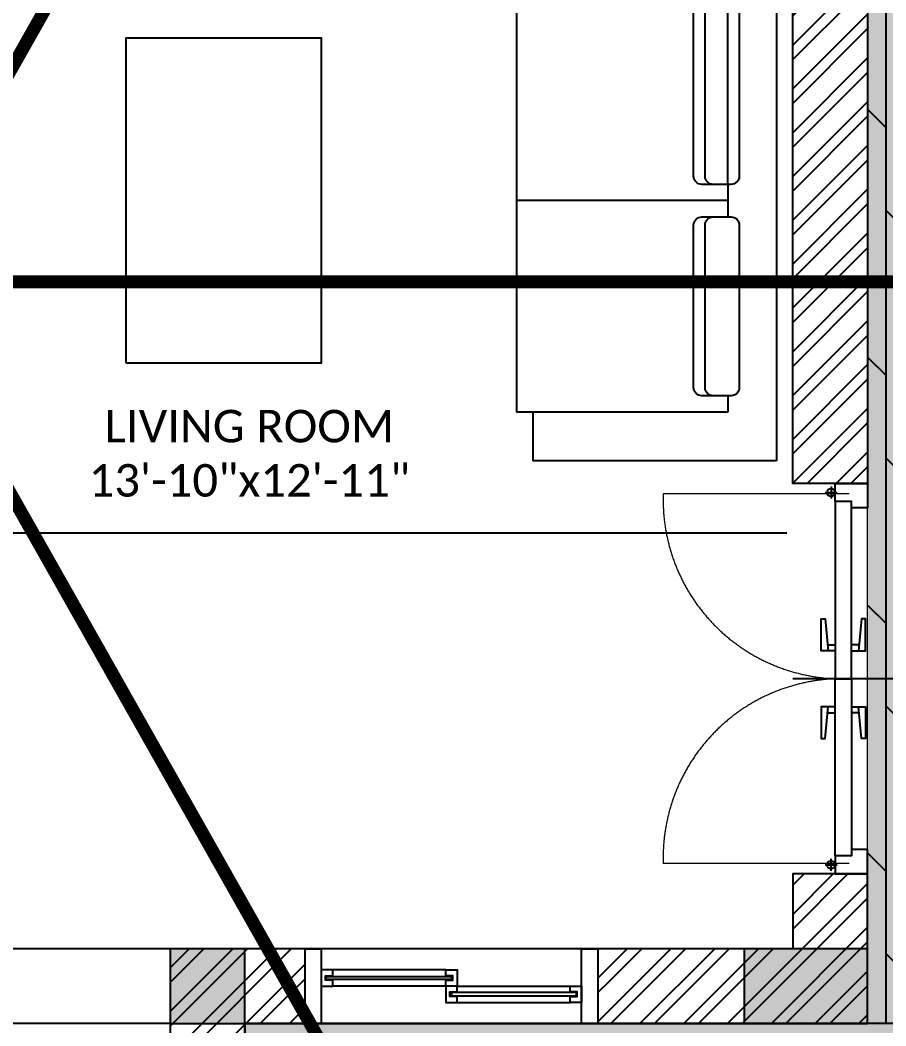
# Model space of a CAD drawing. Header units: millimetres. Extents: x -4167 to 87328, y -21481 to 19784.
# Drawn here: x 7769 to 10431, y 7938 to 11030 of the extents above; entities that cross this region are included whole.
import ezdxf
from ezdxf.enums import TextEntityAlignment as Align

# ---------------------------------------------------------------- set-up
doc = ezdxf.new("R2010")
doc.units = ezdxf.units.MM
doc.header["$LTSCALE"] = 150
doc.linetypes.add('ACAD_ISO10W100', pattern=[18, 12, -3, 0, -3])
doc.linetypes.add('DASHED', pattern=[19.05, 12.7, -6.35])
for name, color, linetype in [('ad-Column', 3, 'Continuous'), ('ad-Column Hatch', 125, 'Continuous'), ('ad-Door', 11, 'Continuous'), ('ad-Elevation 10', 8, 'Continuous'), ('ad-Furniture', 8, 'Continuous'), ('ad-Glass Sectionline', 140, 'Continuous'), ('ad-Section Line', 2, 'Continuous'), ('ad-Text main', 7, 'Continuous'), ('ad-Text Main_Door&window Label', 7, 'Continuous'), ('ad-Wall', 240, 'Continuous'), ('ad-Wall hatch', 8, 'Continuous')]:
    doc.layers.add(name, color=color, linetype=linetype)
doc.layers.add('ad-Secondary Roof', color=6, linetype='Continuous', true_color=0xff00ff)
doc.layers.add('ad-Verandah', color=7, linetype='Continuous', true_color=0xa57c52)
doc.styles.add('ARIAL', font='arial.ttf')
doc.styles.add('New Text Style', font='arial.ttf', dxfattribs={"height": 100})
doc.styles.get("Standard").update_dxf_attribs({"font": 'calibril.ttf'})

# ---------------------------------------------------------------- blocks, each defined once
blk = doc.blocks.new('zw$FE9C')
at = {"transparency": 33554559}
h = blk.add_hatch(color=256, dxfattribs=at)
h.dxf.hatch_style = 1
h.set_gradient(color1=(153, 204, 0), color2=(63, 127, 0), tint=1, name='INVSPHERICAL')
h.paths.add_polyline_path([(8460, 4510), (12805, 4510), (12805, 7945), (8460, 7945)])
h = blk.add_hatch(dxfattribs=at)
h.set_pattern_fill('GRASS', color=74)
h.set_pattern_definition([(90, (-1087975.541, 674585.024), (-17.96051224, 17.96051224), [4.7625, -31.1585245]), (45, (-1087975.54, 674585.024), (-17.96051224, 17.96051224), [4.7625, -20.6375]), (135, (-1087975.54, 674585.024), (-17.96051224, -17.96051224), [4.7625, -20.6375])])
h.paths.add_polyline_path([(8460, 4510), (12805, 4510), (12805, 7945), (8460, 7945)])
at = {"layer": 'ad-Verandah', "transparency": 33554559}
h = blk.add_hatch(color=256, dxfattribs=at)
h.dxf.hatch_style = 1
h.paths.add_polyline_path([(10375, 12355), (11895, 12355), (11895, 7945), (10375, 7945)])
at = {"layer": 'ad-Verandah', "transparency": 33554687}
h = blk.add_hatch(dxfattribs=at)
h.set_pattern_fill('DOLMIT', color=256, scale=10, angle=270)
h.set_pattern_definition([(270, (-444291.75, 146652.39), (63.5, -1e-14), []), (315, (-444291.75, 146652.4), (126.999913, 126.999913), [89.80256, -179.60512])])
h.paths.add_polyline_path([(10375, 12355), (11895, 12355), (11895, 7945), (10375, 7945)])
at = {"layer": 'ad-Elevation 10'}
blk.add_lwpolyline([(8460, 4510), (12805, 4510), (12805, 7945), (8460, 7945)], close=True, dxfattribs=at)
at = {"layer": 'ad-Verandah', "color": 33, "lineweight": 9}
blk.add_lwpolyline([(10375, 12355), (11895, 12355), (11895, 7945), (10375, 7945)], close=True, dxfattribs=at)
blk = doc.blocks.new('zw$C7D6')
at = {"layer": 'ad-Text main', "insert": (8473.8, 9697.8), "char_height": 100, "width": 1014.984, "attachment_point": 5, "bg_fill": 2}
blk.add_mtext('LIVING ROOM\\P13\'-10"x12\'-11"', dxfattribs=at)
blk = doc.blocks.new('ad_Sofa 2 seaters')
for p, q in [((0, 800), (750, 800)), ((0, 800), (0, -800)), ((750, 800), (750, 650)), ((150, 650), (800, 650)), ((150, 650), (150, 600)), ((800, 650), (800, -650)), ((230, 600), (140, 600)), ((150, 50), (150, 600)), ((115, 575), (115, 75)), ((220, 75), (220, 575)), ((255, 75), (255, 575)), ((140, 50), (230, 50)), ((150, 50), (150, -50)), ((150, 0), (800, 0)), ((150, 0), (800, 0)), ((230, -50), (140, -50)), ((115, -75), (115, -575)), ((220, -575), (220, -75)), ((255, -575), (255, -75)), ((140, -600), (230, -600)), ((150, -600), (150, -650)), ((150, -650), (800, -650)), ((750, -650), (750, -800)), ((0, -800), (750, -800))]:
    blk.add_line(p, q)
for centre, start, end in [((140, 575), 90, 180), ((195, 575), 0, 90), ((230, 575), 0, 90), ((140, 75), 180, 270), ((195, 75), 270, 0), ((230, 75), 270, 0), ((140, -75), 90, 180), ((195, -75), 0, 90), ((230, -75), 0, 90), ((140, -575), 180, 270), ((195, -575), 270, 0), ((230, -575), 270, 0)]:
    blk.add_arc(centre, 25, start, end)
blk = doc.blocks.new('zw$BB2B')
at = {"layer": 'ad-Furniture'}
blk.add_lwpolyline([(8095, 9975), (8095, 10975), (8695, 10975), (8695, 9975)], close=True, dxfattribs=at)
at = {"layer": 'ad-Furniture', "linetype": 'DASHED'}
for points in [[(8235, 8175), (5915, 8175)], [(8235, 7945), (5915, 7945)]]:
    blk.add_lwpolyline(points, dxfattribs=at)
at = {"layer": 'ad-Furniture', "xscale": -1}
blk.add_blockref('ad_Sofa 2 seaters', (10095, 10475), dxfattribs=at)
blk = doc.blocks.new('*U144')
for p, q in [((495.7, -26.7), (495.7, -50)), ((704.3, -26.7), (704.3, -50)), ((9.2, -112.3), (46, -112.3)), ((27.6, -130.7), (27.6, -93.9)), ((495.7, -123.3), (495.7, -100)), ((704.3, -123.3), (704.3, -100)), ((1190.8, -112.3), (1154, -112.3)), ((1172.4, -130.7), (1172.4, -93.9))]:
    blk.add_line(p, q)
at = {"color": 8, "lineweight": 0}
for p, q in [((31.6, -57.1), (31.6, -628.6)), ((1168.4, -57.1), (1168.4, -628.6))]:
    blk.add_line(p, q, dxfattribs=at)
for points in [[(55.3, -100), (0, -100), (0, 0), (75, 0), (75, -50), (55.3, -50)], [(1144.7, -100), (1200, -100), (1200, 0), (1125, 0), (1125, -50), (1144.7, -50)], [(55.3, -100), (600, -100), (600, -50), (55.3, -50)], [(1144.7, -100), (600, -100), (600, -50), (1144.7, -50)]]:
    blk.add_lwpolyline(points, close=True)
for points in [[(514.1, -50), (514.1, -7), (415.9, -7), (415.9, -19.3), (514.1, -28.4)], [(685.9, -50), (685.9, -7), (784.1, -7), (784.1, -19.3), (685.9, -28.4)], [(514.1, -100), (514.1, -143), (415.9, -143), (415.9, -130.7), (514.1, -121.6)], [(685.9, -100), (685.9, -143), (784.1, -143), (784.1, -130.7), (685.9, -121.6)]]:
    blk.add_lwpolyline(points)
for centre in [(27.6, -112.3), (1172.4, -112.3)]:
    blk.add_circle(centre, 12.3)
at = {"color": 8, "linetype": 'DASHED', "lineweight": 0}
for centre, start, end in [((49, -77.6), 268.1881, 1.8119), ((1151, -77.6), 178.1881, 271.8119)]:
    blk.add_arc(centre, 551.3, start, end, dxfattribs=at)
at = {"layer": 'ad-Text Main_Door&window Label'}
blk.add_line((600, 125), (600, -230), dxfattribs=at)
blk.add_circle((600, 245), 120, dxfattribs=at)
at = {"layer": 'ad-Text Main_Door&window Label', "style": 'New Text Style'}
blk.add_attdef('D1', text='', height=100, dxfattribs=at).set_placement((600, 245), align=Align.MIDDLE_CENTER)
blk = doc.blocks.new('$ZCDB_AUDIT_GENERATED_C7DC')
blk.add_wipeout([(0, 230), (900, 230), (900, 0), (0, 0)]).dxf.layer = 'ad-Elevation 10'
at = {"layer": 'ad-Elevation 10'}
for points in [[(900, 230), (0, 230)], [(900, 0), (0, 0)]]:
    blk.add_lwpolyline(points, dxfattribs=at)
for points in [[(50, 0), (50, 230), (0, 230), (0, 0)], [(850, 0), (900, 0), (900, 230), (850, 230)], [(467.5, 133), (467.5, 115), (432.5, 115), (432.5, 165), (467.5, 165), (467.5, 147), (445.5, 147), (445.5, 133)], [(815, 133), (815, 115), (850, 115), (850, 165), (815, 165), (815, 147), (837, 147), (837, 133)], [(85, 83), (85, 65), (50, 65), (50, 115), (85, 115), (85, 97), (63, 97), (63, 83)], [(432.5, 83), (432.5, 65), (467.5, 65), (467.5, 115), (432.5, 115), (432.5, 97), (454.5, 97), (454.5, 83)]]:
    blk.add_lwpolyline(points, close=True, dxfattribs=at)
at = {"layer": 'ad-Glass Sectionline'}
for points in [[(467.5, 165), (815, 165)], [(432.5, 115), (85, 115)], [(467.5, 115), (815, 115)], [(432.5, 65), (85, 65)]]:
    blk.add_lwpolyline(points, dxfattribs=at)
for points in [[(450, 145), (835, 145), (835, 135), (450, 135)], [(450, 95), (65, 95), (65, 85), (450, 85)]]:
    blk.add_lwpolyline(points, close=True, dxfattribs=at)
blk = doc.blocks.new('*U103')
blk.add_blockref('$ZCDB_AUDIT_GENERATED_C7DC', (0, 0))
blk = doc.blocks.new('zw$6EBD')
at = {"layer": 'ad-Wall hatch', "transparency": 33554610}
h = blk.add_hatch(dxfattribs=at)
h.set_pattern_fill('ANSI32', color=256, scale=10, angle=1e-14)
h.paths.add_polyline_path([(230, 4280), (230, 230), (6475, 230), (6475, 4280), (3605, 4280), (3605, 4510), (6705, 4510), (6705, 230), (7405, 230), (7405, 0), (0, 0), (0, 4510), (1910, 4510), (1910, 7945), (0, 7945), (0, 12355), (10375, 12355), (10375, 9605), (10145, 9605), (10145, 12125), (5915, 12125), (5915, 7945), (3605, 7945), (3605, 8175), (5685, 8175), (5685, 12125), (230, 12125), (230, 8175), (2705, 8175), (2705, 7945), (2140, 7945), (2140, 4510), (2705, 4510), (2705, 4280)])
h = blk.add_hatch(dxfattribs=at)
h.set_pattern_fill('ANSI32', color=256, scale=10)
h.set_pattern_definition([(45, (-1721203.37, 634249.32), (-67.351921, 67.351921), []), (45, (-1721158.47, 634249.32), (-67.351921, 67.351921), [])])
h.paths.add_polyline_path([(10375, 4510), (8460, 4510), (8460, 7945), (10375, 7945), (10375, 8405), (10145, 8405), (10145, 8175), (8230, 8175), (8230, 4280), (10145, 4280), (10145, 230), (8255, 230), (8255, 0), (10375, 0)])
at = {"layer": 'ad-Door', "ltscale": 5, "rotation": 270}
blk.add_blockref('*U144', (10375, 9605), dxfattribs=at).add_auto_attribs({'D1': 'MD'})
at = {"xscale": -1, "rotation": 180}
blk.add_blockref('*U103', (8645, 8175), dxfattribs=at)
at = {"layer": 'ad-Wall'}
blk.add_lwpolyline([(0, 12355), (10375, 12355), (10375, 9605), (10145, 9605), (10145, 12125), (5915, 12125), (5915, 7945), (3605, 7945), (3605, 8175), (5685, 8175), (5685, 12125), (230, 12125)], dxfattribs=at)
blk.add_lwpolyline([(10375, 4510), (8460, 4510), (8460, 7945), (10375, 7945), (10375, 8405), (10145, 8405), (10145, 8175), (8230, 8175), (8230, 4280), (10145, 4280), (10145, 230), (8255, 230), (8255, 0), (10375, 0)], close=True, dxfattribs=at)
blk = doc.blocks.new('zw$6AA0')
at = {"layer": 'ad-Column Hatch', "transparency": 33554687}
h = blk.add_hatch(color=256, dxfattribs=at)
h.dxf.hatch_style = 1
h.paths.add_polyline_path([(0, -230), (380, -230), (380, 0), (0, 0)])
at = {"layer": 'ad-Column'}
blk.add_lwpolyline([(0, -230), (380, -230), (380, 0), (0, 0)], close=True, dxfattribs=at)
blk = doc.blocks.new('zw$C199')
at = {"layer": 'ad-Column Hatch', "transparency": 33554687}
h = blk.add_hatch(color=256, dxfattribs=at)
h.dxf.hatch_style = 1
h.paths.add_polyline_path([(0, 0), (230, 0), (230, 230), (0, 230)])
at = {"layer": 'ad-Column'}
blk.add_lwpolyline([(0, 0), (230, 0), (230, 230), (0, 230)], close=True, dxfattribs=at)
blk = doc.blocks.new('1215E_Columns')
at = {"layer": 'ad-Column'}
for name, p, rotation in [('zw$C199', (8230, 7945), 359.9999999999996), ('zw$6AA0', (10375, 7945), 179.9999999999996)]:
    blk.add_blockref(name, p, dxfattribs=dict(at, rotation=rotation))
blk = doc.blocks.new('1215E_Roof Plan')
at = {"layer": 'ad-Secondary Roof', "linetype": 'DASHED', "ltscale": 2, "const_width": 40}
blk.add_lwpolyline([(7371.8, 10225), (8915, 12955), (12195, 12955), (12195, 7495), (8915, 7495)], close=True, dxfattribs=at)
blk.add_lwpolyline([(11461.8, 10225), (7371.8, 10225)], dxfattribs=at)
blk = doc.blocks.new('1215_East Villa')
at = {"layer": 'ad-Verandah'}
blk.add_blockref('zw$FE9C', (0, 0), dxfattribs=at)
at = {"layer": 'ad-Text main'}
blk.add_blockref('zw$C7D6', (0, 0), dxfattribs=at)
at = {"layer": 'ad-Furniture'}
blk.add_blockref('zw$BB2B', (0, 0), dxfattribs=at)
blk.add_blockref('zw$6EBD', (0, 0))
blk.add_blockref('1215E_Columns', (0, 0))
blk.add_blockref('1215E_Roof Plan', (0, 0))
blk = doc.blocks.new('enuklfk')
at = {"layer": 'ad-Section Line', "linetype": 'ACAD_ISO10W100', "ltscale": 0.5}
blk.add_line((-3615.93, 0), (829.32, 0), dxfattribs=at)
at = {"layer": 'ad-Section Line', "linetype": 'Continuous', "style": 'ARIAL', "width": 0.8}
blk.add_attdef('SECTION-LETTER', text='', height=80, rotation=2700, dxfattribs=at).set_placement((916.85, 0), align=Align.MIDDLE)
blk = doc.blocks.new('zw$78A7')
at = {"layer": 'ad-Section Line', "xscale": 4.313292429215451, "yscale": 4.313292429215451, "zscale": 4.313292429215451, "rotation": 180}
blk.add_blockref('enuklfk', (353.4, -2902.4), dxfattribs=at)

msp = doc.modelspace()

# ---------------------------------------------------------------- block references
msp.add_blockref('1215_East Villa', (0, 0))

# ---------------------------------------------------------------- next in the draw order: block references
msp.add_blockref('zw$78A7', (0, 12355))

doc.saveas('drawing.dxf')
